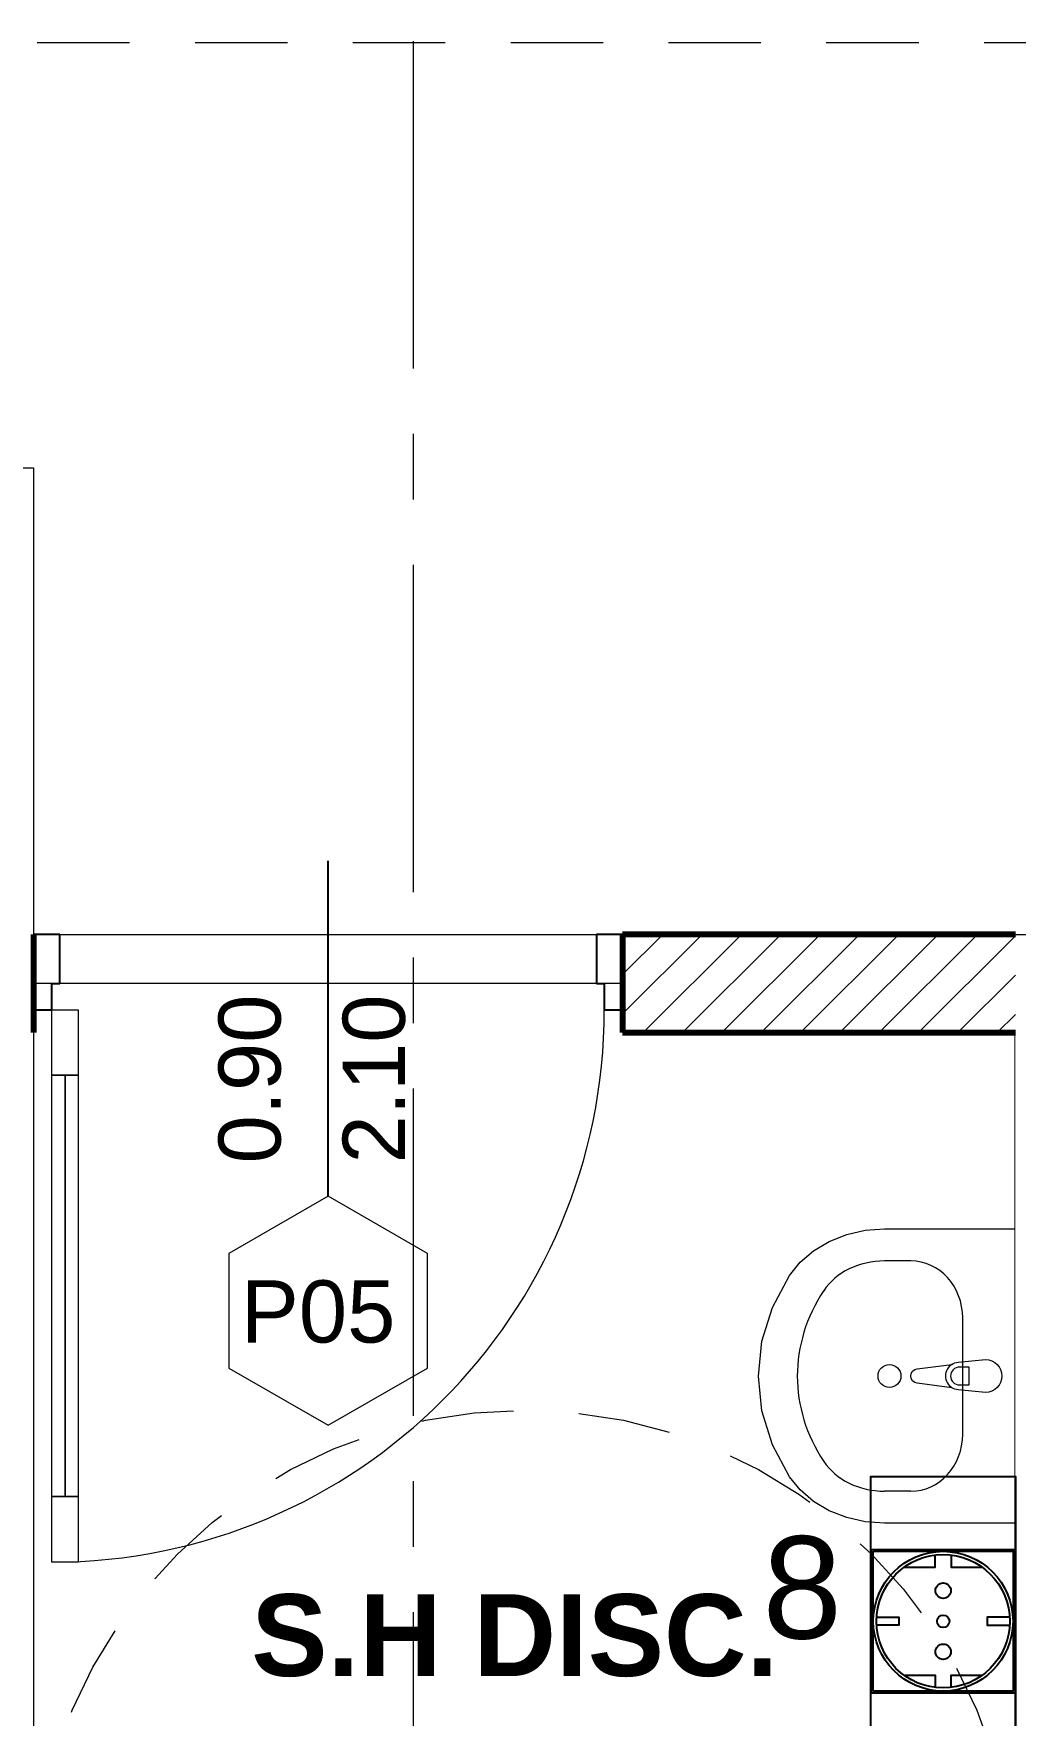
# Model space of a CAD drawing. Header units: inches. Extents: x -19 to 5698, y -728 to 92.
# Drawn here: x 415.77 to 417.27, y 14.344 to 16.913 of the extents above; entities that cross this region are included whole.
import ezdxf
from ezdxf.enums import TextEntityAlignment as Align

# ---------------------------------------------------------------- set-up
doc = ezdxf.new("R2010")
doc.units = ezdxf.units.IN
doc.header["$MEASUREMENT"] = 0
doc.set_wipeout_variables(frame=1)
for name, pattern in [('Hidden Line', [0.195611, 0.141111, -0.0545]), ('Punto & Raya', [0.65, 0.5, -0.075, 0, -0.075]), ('Wipeout_Contour', [1, 0, -1])]:
    doc.linetypes.add(name, pattern=pattern)
doc.layers.get('0').update_dxf_attribs({"color": 61})
doc.layers.add('00 IE LUZ EMERGENCIA', color=253, linetype='Continuous', lineweight=0)
for name, color, linetype in [('02 _ ARQ _ ZON _ Espacio.3D', 7, 'Continuous'), ('08 _ STR _ EXT _ 09 Vigas', 251, 'Continuous'), ('Dibujo 2D - General', 7, 'Continuous'), ('Estructura - 04 MURO', 7, 'Continuous'), ('Interior - Sanitarios', 7, 'Continuous'), ('Marcador - Secciones', 7, 'Continuous'), ('TOMA. HYDROBOX SHUKO S', 7, 'Continuous')]:
    doc.layers.add(name, color=color, linetype=linetype)
doc.styles.add('Annotative', font='arial.ttf')
doc.styles.add('Arial', font='arial.ttf')
doc.styles.add('Estilo_Generado_4', font='swisse.ttf')
doc.styles.add('Estilo_Generado_8', font='arialbd.ttf')

# ---------------------------------------------------------------- blocks, each defined once
blk = doc.blocks.new('TOMA. HYDROBOX SHUKO')
at = {"true_color": 0xafd9aa}
h = blk.add_hatch(dxfattribs=at)
h.set_pattern_fill('ANSI31', color=9, scale=0.67)
h.set_pattern_definition([(45, (0, 0), (-1.5041929, 1.5041929), [])])
edge = h.paths.add_edge_path()
edge.add_arc((53447.4624, 40916.352), 0.008, 0, 360)
edge = h.paths.add_edge_path()
edge.add_arc((53447.4942, 40916.3521), 0.00644, 0, 360)
edge = h.paths.add_edge_path()
edge.add_arc((53447.5258, 40916.352), 0.008, 0, 360)
at = {"color": 32, "true_color": 0xcd6928}
blk.add_lwpolyline([(53447.6441, 40916.427), (53447.6441, 40916.277), (53447.3441, 40916.277), (53447.3441, 40916.427)], close=True, dxfattribs=at)
for points in [[(53447.4199, 40916.277), (53447.5683, 40916.277), (53447.5683, 40916.427), (53447.4199, 40916.427), (53447.4199, 40916.277)], [(53447.4216, 40916.2794), (53447.4216, 40916.4245), (53447.5666, 40916.4245), (53447.5666, 40916.2794), (53447.4216, 40916.2794)], [(53447.4899, 40916.421), (53447.4899, 40916.3978), (53447.4983, 40916.3978), (53447.4983, 40916.421)], [(53447.4254, 40916.3603), (53447.4382, 40916.3603), (53447.4382, 40916.3928)], [(53447.5628, 40916.3603), (53447.55, 40916.3603), (53447.55, 40916.3928)], [(53447.4382, 40916.3111), (53447.4382, 40916.3436), (53447.4254, 40916.3436)], [(53447.55, 40916.3111), (53447.55, 40916.3436), (53447.5628, 40916.3436)], [(53447.4899, 40916.2829), (53447.4899, 40916.3061), (53447.4983, 40916.3061), (53447.4983, 40916.2829)]]:
    blk.add_lwpolyline(points, dxfattribs=at)
for centre, radius in [((53447.4941, 40916.352), 0.0725), ((53447.4941, 40916.352), 0.0692), ((53447.4624, 40916.352), 0.008), ((53447.4942, 40916.3521), 0.00644), ((53447.5258, 40916.352), 0.008)]:
    blk.add_circle(centre, radius, dxfattribs=at)
at = {"color": 30, "true_color": 0xf8991e, "style": 'Arial'}
blk.add_text('T', height=0.1588, rotation=90, dxfattribs=at).set_placement((53447.6558, 40916.525), align=Align.MIDDLE_CENTER)

msp = doc.modelspace()

# ---------------------------------------------------------------- linework, layer by layer
at = {"layer": '02 _ ARQ _ ZON _ Espacio.3D', "color": 254, "linetype": 'Continuous', "lineweight": 0, "flags": 128}
msp.add_lwpolyline([(390.0701, 17.4), (414.5701, 17.4), (414.5701, 16.25), (415.7701, 16.25), (415.7701, 15.5372), (417.4201, 15.5372), (417.4201, 15.1499), (418.3201, 15.1499), (418.3204, 17.1), (417.8201, 17.1), (417.8201, 19.05), (415.6804, 19.05), (415.6804, 20.35), (416.6701, 20.35)], dxfattribs=at)
at = {"layer": '02 _ ARQ _ ZON _ Espacio.3D', "color": 9, "linetype": 'Continuous', "lineweight": 5, "flags": 128}
msp.add_lwpolyline([(417.27, 12.7505), (417.27, 15.3872), (416.67, 15.3872), (416.67, 15.4622), (415.77, 15.4622), (415.77, 12.7505)], close=True, dxfattribs=at)
at = {"layer": '08 _ STR _ EXT _ 09 Vigas', "color": 251, "linetype": 'Hidden Line', "lineweight": 13, "true_color": 0x636466}
msp.add_line((414.5701, 16.9), (421.0701, 16.9), dxfattribs=at)
msp.add_line((414.5701, 16.9), (421.0701, 16.9), dxfattribs=at)
at = {"layer": 'Estructura - 04 MURO', "color": 152, "linetype": 'Continuous', "lineweight": 25}
msp.add_line((416.22, 15.1372), (416.22, 15.6497), dxfattribs=at)
at = {"layer": 'Estructura - 04 MURO', "color": 7, "linetype": 'Continuous', "lineweight": 80}
for p, q in [((415.77, 15.5372), (415.77, 15.4222)), ((415.77, 15.5372), (415.77, 15.4222)), ((415.77, 15.5372), (415.77, 15.4222)), ((415.77, 15.4222), (415.77, 15.3872)), ((415.77, 15.4222), (415.77, 15.3872))]:
    msp.add_line(p, q, dxfattribs=at)
at = {"layer": 'Estructura - 04 MURO', "color": 165, "linetype": 'Continuous', "lineweight": 25}
for p, q in [((415.77, 15.5372), (415.77, 15.4222)), ((415.81, 15.5372), (415.77, 15.5372)), ((415.81, 15.4622), (415.81, 15.5372)), ((416.63, 15.5372), (416.63, 15.4622)), ((415.798, 15.4222), (415.798, 15.4622)), ((415.798, 15.4622), (415.81, 15.4622)), ((416.63, 15.4622), (416.642, 15.4622)), ((416.642, 15.4622), (416.642, 15.4222)), ((415.77, 15.4222), (415.798, 15.4222))]:
    msp.add_line(p, q, dxfattribs=at)
at = {"layer": 'Estructura - 04 MURO', "color": 165, "linetype": 'Continuous', "lineweight": 15}
for p, q in [((415.798, 15.3222), (415.798, 15.4222)), ((415.798, 15.4222), (415.838, 15.4222)), ((415.838, 15.4222), (415.838, 15.3222)), ((415.838, 15.3222), (415.798, 15.3222)), ((415.818, 14.6782), (415.818, 15.3222)), ((415.798, 14.5782), (415.798, 14.6782)), ((415.798, 14.6782), (415.838, 14.6782)), ((415.838, 14.6782), (415.838, 14.5782)), ((415.838, 14.5782), (415.798, 14.5782))]:
    msp.add_line(p, q, dxfattribs=at)
at = {"layer": 'Estructura - 04 MURO', "color": 165, "linetype": 'Continuous', "lineweight": 15, "flags": 128}
for points in [[(415.798, 14.6782), (415.798, 15.3222), (415.818, 15.3222), (415.818, 14.6782)], [(415.818, 14.6782), (415.818, 15.3222), (415.838, 15.3222), (415.838, 14.6782)]]:
    msp.add_lwpolyline(points, close=True, dxfattribs=at)
at = {"layer": 'Estructura - 04 MURO', "color": 251, "linetype": 'Continuous', "lineweight": 13, "flags": 128}
msp.add_lwpolyline([(416.22, 14.7872), (416.3716, 14.8747), (416.3716, 15.0497), (416.22, 15.1372), (416.0685, 15.0497), (416.0685, 14.8747)], close=True, dxfattribs=at)
at = {"layer": 'Estructura - 04 MURO', "color": 165, "linetype": 'Continuous', "lineweight": 15}
msp.add_arc((415.798, 15.4222), 0.844, 270, 0, dxfattribs=at)
at = {"layer": 'Interior - Sanitarios', "color": 205, "linetype": 'Continuous', "lineweight": 13}
for p, q in [((417.1102, 15.0384), (417.0702, 15.0384)), ((417.1895, 14.9515), (417.1895, 14.7734)), ((417.1996, 14.8761), (417.1847, 14.8761)), ((417.1996, 14.8489), (417.1996, 14.8761)), ((417.1847, 14.8489), (417.1996, 14.8489)), ((417.1102, 14.6866), (417.0702, 14.6866))]:
    msp.add_line(p, q, dxfattribs=at)
at = {"layer": 'Interior - Sanitarios', "color": 205, "linetype": 'Continuous', "lineweight": 13, "flags": 128}
for points in [[(417.27, 14.6377), (417.0702, 14.6377), (417.0408, 14.6399), (417.0123, 14.6463), (416.9857, 14.6568), (416.9617, 14.671), (416.9413, 14.6885), (416.9249, 14.7087), (416.8988, 14.7576), (416.8828, 14.8093), (416.8775, 14.8625), (416.8828, 14.9156), (416.8988, 14.9673), (416.9249, 15.0162), (416.9413, 15.0364), (416.9617, 15.0539), (416.9857, 15.0681), (417.0123, 15.0786), (417.0408, 15.0851), (417.0702, 15.0872), (417.27, 15.0872)], [(417.27, 14.899), (417.27, 14.926), (417.29, 14.926), (417.29, 14.899)], [(417.27, 14.799), (417.27, 14.826), (417.29, 14.826), (417.29, 14.799)]]:
    msp.add_lwpolyline(points, close=True, dxfattribs=at)
msp.add_lwpolyline([(417.2245, 14.8375), (417.1825, 14.8415, -0.12102), (417.173, 14.8447), (417.1201, 14.8514, -0.882566), (417.1201, 14.8736), (417.173, 14.8802, -0.12102), (417.1825, 14.8835), (417.2245, 14.8875, -1)], format="xyb", close=True, dxfattribs=at)
at = {"layer": 'Interior - Sanitarios', "color": 205, "linetype": 'Continuous', "lineweight": 13}
msp.add_circle((417.0777, 14.8625), 0.0175, dxfattribs=at)
for centre, radius, start, end in [((417.1844, 14.8625), 0.0211, 122.771, 237.229), ((417.1847, 14.8625), 0.0136, 90, 270)]:
    msp.add_arc(centre, radius, start, end, dxfattribs=at)
for centre, major_axis, ratio, start_param, end_param in [((417.0702, 14.9515), (0.1057, 0), 0.821452, 1.570796, 2.644618), ((417.1102, 14.9514), (0, 0.087), 0.9125, 4.712389, 6.283185), ((417.27, 14.8625), (0.3331, 0), 0.821452, 2.644618, 3.638567), ((417.1102, 14.7735), (0, 0.087), 0.9125, 3.141593, 4.712389), ((417.0702, 14.7734), (0.1057, 0), 0.821452, 3.638567, 4.712389)]:
    msp.add_ellipse(centre, major_axis=major_axis, ratio=ratio, start_param=start_param, end_param=end_param, dxfattribs=at)
at = {"layer": 'Marcador - Secciones', "color": 251, "linetype": 'Punto & Raya', "lineweight": 13, "true_color": 0x636466}
msp.add_line((416.3507, 10.0018), (416.3507, 17.4928), dxfattribs=at)

# ---------------------------------------------------------------- texts
at = {"layer": '00 IE LUZ EMERGENCIA', "style": 'Annotative'}
msp.add_attdef('8', (416.8838, 14.4615, 0), '', height=0.1562, dxfattribs=at)
at = {"layer": '02 _ ARQ _ ZON _ Espacio.3D', "color": 251, "lineweight": 25, "insert": (416.5052, 14.5292), "char_height": 0.125, "attachment_point": 2, "style": 'Estilo_Generado_8'}
msp.add_mtext('\\A1;{\\pqc;\\pt0;\\fArial|b1|i0|c0|p34;S.H DISC.}', dxfattribs=at)
at = {"layer": 'Estructura - 04 MURO', "color": 251, "lineweight": 25, "char_height": 0.095, "attachment_point": 7, "style": 'Estilo_Generado_4'}
for s, insert, rotation in [('\\A1;{\\pql;\\pt0;\\fSwis721 Ex BT|b0|i0|c0|p34;0.90\\fSwis721 Ex BT|b0|i0|c0|p34;\\A1{\\H.66x;\\S^  ;}\\fSwis721 Ex BT|b0|i0|c0|p34;\\fSwis721 Ex BT|b0|i0|c0|p34;}', (416.1752, 15.1872), 90), ('\\A1;{\\pql;\\pt0;\\fSwis721 Ex BT|b0|i0|c0|p34;2.10\\fSwis721 Ex BT|b0|i0|c0|p34;\\A1{\\H.66x;\\S^  ;}\\fSwis721 Ex BT|b0|i0|c0|p34;\\fSwis721 Ex BT|b0|i0|c0|p34;}', (416.365, 15.1872), 90), ('\\A1;{\\pql;\\pt0;\\fSwis721 Ex BT|b0|i0|c0|p34;P05\\fSwis721 Ex BT|b0|i0|c0|p34;\\fSwis721 Ex BT|b0|i0|c0|p34;\\fSwis721 Ex BT|b0|i0|c0|p34;}', (416.0867, 14.9123), 0)]:
    msp.add_mtext(s, dxfattribs=dict(at, insert=insert, rotation=rotation))

# ---------------------------------------------------------------- next in the draw order: wipeouts: each hides what was drawn before it
at = {"color": 254, "linetype": 'Wipeout_Contour', "lineweight": 0, "ltscale": 13054.437197}
msp.add_wipeout([(417.2701, 15.3872), (417.2701, 11.45), (417.4201, 11.45), (417.4201, 15.3872)], dxfattribs=at).dxf.layer = 'Estructura - 04 MURO'

# ---------------------------------------------------------------- next in the draw order: linework, layer by layer
at = {"layer": 'Dibujo 2D - General', "color": 20, "linetype": 'Hidden Line', "lineweight": 5}
msp.add_circle((416.52, 14.0601), 0.75, dxfattribs=at)

# ---------------------------------------------------------------- next in the draw order: block references
at = {"layer": 'TOMA. HYDROBOX SHUKO S', "xscale": 1.47256122672843, "yscale": 1.47256122672843, "zscale": 1.47256122672843, "rotation": 270}
msp.add_blockref('TOMA. HYDROBOX SHUKO', (-59834.6738, 78719.1954), dxfattribs=at)

# ---------------------------------------------------------------- next in the draw order: wipeouts: each hides what was drawn before it
at = {"color": 254, "linetype": 'Wipeout_Contour', "lineweight": 0, "ltscale": 13052.970987}
msp.add_wipeout([(416.67, 15.5372), (416.67, 15.3872), (417.2701, 15.3872), (417.2701, 15.5372)], dxfattribs=at).dxf.layer = 'Estructura - 04 MURO'

# ---------------------------------------------------------------- next in the draw order: hatches: boundary and pattern name
at = {"layer": 'Estructura - 04 MURO', "linetype": 'Continuous', "lineweight": 5}
h = msp.add_hatch(dxfattribs=at)
h.set_pattern_fill('LADRILLO_COMÚN_0002', color=250, style=0, pattern_type=2)
h.set_pattern_definition([(45, (370.000076, 2e-08), (-0.03005204, 0.03005204), [])])
h.paths.add_polyline_path([(416.67, 15.5372), (416.67, 15.3872), (417.2701, 15.3872), (417.2701, 15.5372)])

# ---------------------------------------------------------------- next in the draw order: linework, layer by layer
at = {"layer": 'Estructura - 04 MURO', "color": 165, "linetype": 'Continuous', "lineweight": 25}
for p, q in [((416.67, 15.5372), (416.63, 15.5372)), ((416.67, 15.4222), (416.67, 15.5372)), ((416.642, 15.4222), (416.67, 15.4222))]:
    msp.add_line(p, q, dxfattribs=at)
at = {"layer": 'Estructura - 04 MURO', "color": 7, "linetype": 'Continuous', "lineweight": 80}
for p, q in [((416.67, 15.5372), (416.67, 15.4222)), ((416.67, 15.5372), (416.67, 15.4222)), ((416.67, 15.5372), (416.67, 15.4222)), ((416.67, 15.4222), (416.67, 15.3872)), ((416.67, 15.4222), (416.67, 15.3872))]:
    msp.add_line(p, q, dxfattribs=at)
at = {"layer": 'Estructura - 04 MURO', "color": 7, "linetype": 'Continuous', "lineweight": 80, "flags": 128}
for points in [[(417.2701, 15.5372), (416.67, 15.5372)], [(416.67, 15.3872), (417.2701, 15.3872)]]:
    msp.add_lwpolyline(points, dxfattribs=at)

doc.saveas('drawing.dxf')
